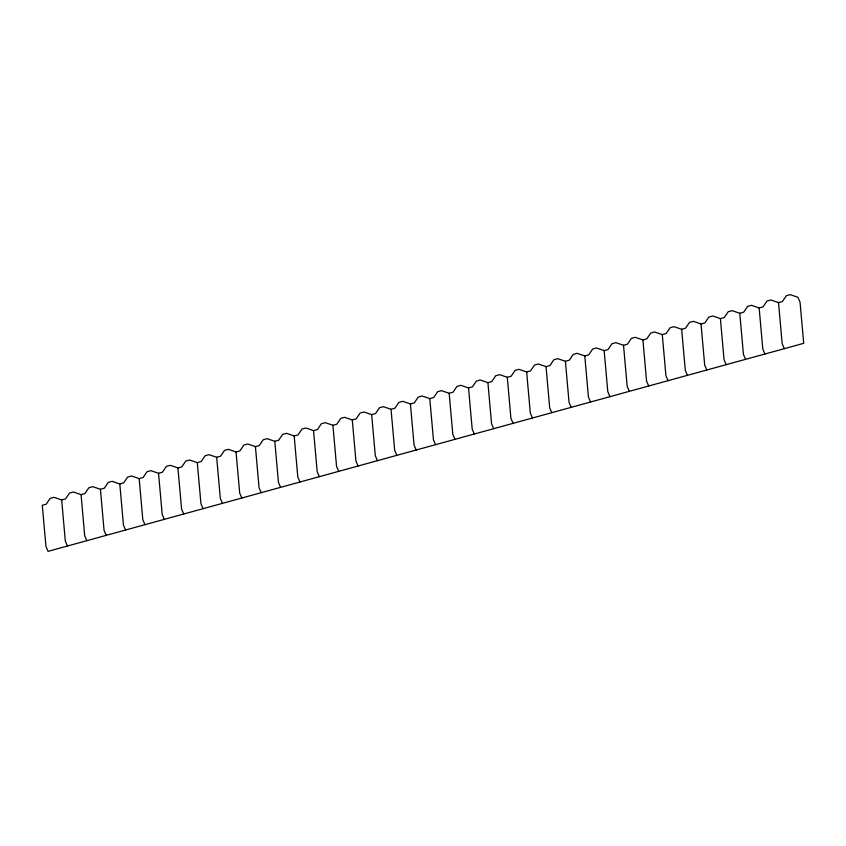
<?xml version="1.0" encoding="UTF-8"?>
<svg xmlns="http://www.w3.org/2000/svg" width="846" height="846" viewBox="0 0 846 846"><rect width="100%" height="100%" fill="white"/><g stroke="black" fill="none" stroke-linecap="round" stroke-linejoin="round"><path stroke-width="1.27" d="M61.673 499.954L65.544 498.897L69.52 493.07L73.391 492.002L81.047 494.624L84.928 493.556L88.893 487.73L92.764 486.662L100.42 489.295L104.301 488.227L108.267 482.4L112.137 481.332L119.794 483.954L123.675 482.886L127.64 477.07L131.511 476.002L139.167 478.625L143.048 477.556L147.014 471.73L150.884 470.662L158.54 473.295L162.421 472.227L166.387 466.4L170.258 465.332L177.924 467.954L181.795 466.886L185.76 461.07L189.631 460.002L197.298 462.625L201.168 461.556L205.134 455.73L209.015 454.662L216.671 457.295L220.542 456.227L224.507 450.4L228.388 449.332L236.045 451.954L239.915 450.886L243.881 445.059L247.762 444.002L255.418 446.625L259.288 445.556L263.254 439.73L267.135 438.662L274.791 441.284L278.662 440.227L282.627 434.4L286.508 433.332L294.165 435.954L298.035 434.886L302.011 429.059L305.882 427.991L313.538 430.625L317.419 429.557L321.385 423.73L325.255 422.662L332.912 425.284L336.793 424.216L340.758 418.4L344.629 417.332L352.285 419.954L356.166 418.886L360.132 413.06L364.002 411.991L371.658 414.625L375.539 413.557L379.505 407.73L383.375 406.662L391.032 409.284L394.913 408.216L398.878 402.4L402.749 401.332L410.416 403.954L414.286 402.886L418.252 397.06L422.122 395.991L429.789 398.614L433.66 397.557L437.625 391.73L441.506 390.662L449.163 393.284L453.033 392.216L456.999 386.389L460.88 385.332L468.536 387.954L472.406 386.886L476.372 381.06L480.253 379.991L487.909 382.614L491.78 381.557L495.745 375.73L499.626 374.662L507.283 377.284L511.153 376.216L515.119 370.389L519 369.321L526.656 371.954L530.527 370.886L534.503 365.06L538.373 363.992L546.03 366.614L549.911 365.546L553.876 359.73L557.747 358.662L565.403 361.284L569.284 360.216L573.25 354.389L577.12 353.321L584.776 355.955L588.657 354.886L592.623 349.06L596.493 347.992L604.15 350.614L608.031 349.546L611.996 343.719L615.867 342.662L623.523 345.284L627.404 344.216L631.37 338.389L635.24 337.321L642.907 339.944L646.778 338.886L650.743 333.06L654.614 331.992L662.281 334.614L666.151 333.546L670.117 327.719L673.998 326.662L681.654 329.284L685.524 328.216L689.49 322.389L693.371 321.321L701.027 323.944L704.898 322.886L708.863 317.06L712.744 315.992L720.401 318.614L724.271 317.546L728.237 311.719L732.118 310.651L739.774 313.284L743.645 312.216L747.61 306.389L751.491 305.321L759.148 307.944L763.018 306.876L766.984 301.06L770.865 299.992L778.521 302.614L782.402 301.546L786.368 295.719L790.238 294.651L797.894 297.284L800.052 302.212L803.7 343.328L48.106 551.349L45.948 546.421L42.3 505.295L46.17 504.227L50.136 498.4L54.017 497.332L61.673 499.954L65.322 541.08L67.479 546.008M784.327 348.668L782.169 343.74L778.521 302.614M764.953 353.998L762.796 349.07L759.148 307.944M745.58 359.339L743.423 354.4L739.774 313.284M726.206 364.668L724.049 359.74L720.401 318.614M706.833 369.998L704.676 365.07L701.027 323.944M687.46 375.338L685.302 370.4L681.654 329.284M668.076 380.668L665.929 375.74L662.281 334.614M648.702 385.998L646.556 381.07L642.907 339.944M629.329 391.338L627.182 386.411L623.523 345.284M609.955 396.668L607.809 391.74L604.15 350.614M590.582 401.998L588.425 397.07L584.776 355.955M571.209 407.338L569.051 402.41L565.403 361.284M551.835 412.668L549.678 407.74L546.03 366.614M532.462 418.009L530.305 413.07L526.656 371.954M513.088 423.338L510.931 418.41L507.283 377.284M493.715 428.668L491.558 423.74L487.909 382.614M474.342 434.009L472.184 429.081L468.536 387.954M454.968 439.338L452.811 434.41L449.163 393.284M435.584 444.668L433.438 439.74L429.789 398.614M416.211 450.009L414.064 445.081L410.416 403.954M396.837 455.338L394.691 450.41L391.032 409.284M377.464 460.668L375.317 455.74L371.658 414.625M358.091 466.009L355.933 461.081L352.285 419.954M338.717 471.338L336.56 466.41L332.912 425.284M319.344 476.679L317.187 471.74L313.538 430.625M299.97 482.009L297.813 477.081L294.165 435.954M280.597 487.338L278.44 482.41L274.791 441.284M261.224 492.679L259.066 487.751L255.418 446.625M241.85 498.008L239.693 493.081L236.045 451.954M222.477 503.338L220.32 498.41L216.671 457.295M203.093 508.679L200.946 503.751L197.298 462.625M183.719 514.008L181.573 509.081L177.924 467.954M164.346 519.338L162.199 514.41L158.54 473.295M144.973 524.679L142.826 519.751L139.167 478.625M125.599 530.008L123.453 525.08L119.794 483.954M106.226 535.349L104.069 530.41L100.42 489.295M86.852 540.679L84.695 535.751L81.047 494.624"/></g></svg>
